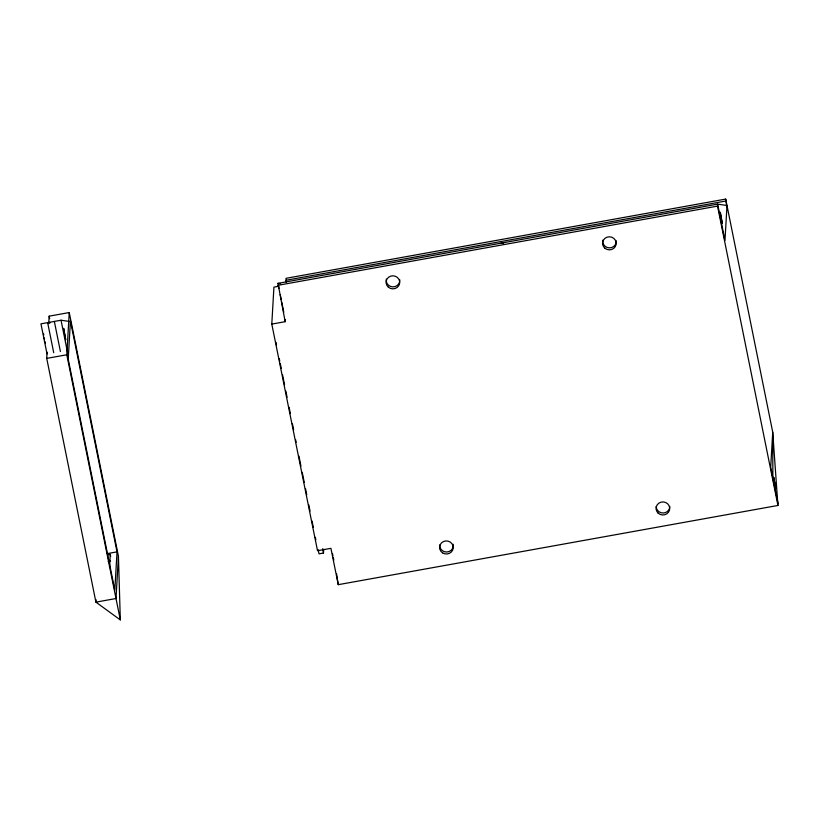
<?xml version="1.0" encoding="UTF-8"?>
<svg xmlns="http://www.w3.org/2000/svg" width="819" height="819" viewBox="0 0 819 819"><rect width="100%" height="100%" fill="white"/><g stroke="black" fill="none" stroke-linecap="round" stroke-linejoin="round"><path stroke-width="1.23" d="M48.73 323.618L49.16 316.165L69.246 312.541L118.438 556.296L120.321 619.911L95.915 602.149L46.724 358.394L47.082 352.18M120.321 619.911L66.81 354.77L69.246 312.541M96.058 599.662L95.915 602.149L116.001 598.525L118.438 556.296M109.521 567.117L110.258 554.391L108.026 554.791M117.025 551.863L114.824 590.13L68.223 359.203L70.424 320.935L117.025 551.863L107.289 553.613M286.333 282.432L286.015 278.317L725.695 199.089L772.726 432.156L777.937 505.456L338.257 584.674L330.917 548.331L317.526 550.737L271.795 324.089L273.925 287.141L278.788 286.261M271.795 324.089L285.186 321.683L277.958 283.354L717.639 204.126L726.996 205.508L724.979 240.479L717.639 204.126L717.526 206.112L777.937 505.456M285.186 321.683L285.299 319.697M318.151 549.58L319.011 553.859L323.474 553.05L323.7 549.252M338.257 584.674L336.599 573.924M726.883 207.483L725.695 199.089M70.393 321.601L61.036 320.219L40.95 323.843L47.021 353.921M285.903 280.293L725.583 201.075M277.846 285.329L717.526 206.112M46.724 358.394L66.81 354.77M108.2 561.404L110.432 561.005M501.146 243.141L503.49 243.478M277.958 283.354L280.303 283.691M49.979 322.973L47.645 322.635L53.716 352.713M45.475 343.1L45.045 341.748M778.05 503.47L770.71 467.127L772.726 432.156L772.87 477.815M278.47 285.862L278.972 288.36M280.241 294.635L281.245 299.641M281.756 302.15L283.773 312.182M332.473 553.47L332.954 555.845M333.313 557.626L333.814 560.135M322.614 548.771L323.474 553.05M275.972 342.281L276.484 344.779M279.259 358.538L279.76 361.036M280.262 363.534L281.275 368.54M282.535 374.795L284.551 384.797M285.821 391.042L287.08 397.297M289.097 407.299L290.356 413.554M292.373 423.556L293.642 429.811M295.659 439.813L296.161 442.311M298.935 456.07L300.952 466.072M302.221 472.317L304.238 482.33M305.497 488.574L306.756 494.83M308.783 504.832L310.043 511.087M312.059 521.089L313.319 527.344M315.335 537.346L315.847 539.844M110.258 554.391L110.688 556.521M61.036 320.219L68.376 356.572M54.341 321.427L60.411 351.505M49.16 316.165L49.662 318.663M44.226 337.858L44.492 339.291M43.612 333.845L43.765 335.032M669.819 506.429A6.818 6.521 3.3 0 1 663.093 513.001A6.818 6.521 3.3 0 1 656.183 506.521M453.204 544.277A6.818 6.521 3.3 0 1 446.918 551.996A6.818 6.521 3.3 0 1 439.711 544.993M399.805 279.903A6.818 6.521 3.3 0 1 392.608 286.865A6.818 6.521 3.3 0 1 386.312 279.095M616.287 240.786A6.818 6.521 3.3 0 1 609.213 247.86A6.818 6.521 3.3 0 1 602.784 240.192M63.657 328.439L65.694 339.619L63.657 328.439M720.27 212.346L722.297 223.526L720.27 212.346M773.771 477.477L775.808 488.656L773.771 477.477M658.128 513.103A6.818 6.521 3.3 0 0 669.502 510.094A6.818 6.521 3.3 0 0 661.046 502.16A6.818 6.521 3.3 0 0 658.128 513.103M442.577 552.856A6.818 6.521 3.3 0 0 453.204 547.962A6.818 6.521 3.3 0 0 443.417 541.574A6.818 6.521 3.3 0 0 442.577 552.856M388.431 287.244A6.818 6.521 3.3 0 0 399.59 283.589A6.818 6.521 3.3 0 0 390.653 276.157A6.818 6.521 3.3 0 0 388.431 287.244M605.016 248.311A6.818 6.521 3.3 0 0 616.103 244.471A6.818 6.521 3.3 0 0 607.033 237.182A6.818 6.521 3.3 0 0 605.016 248.311"/></g></svg>
